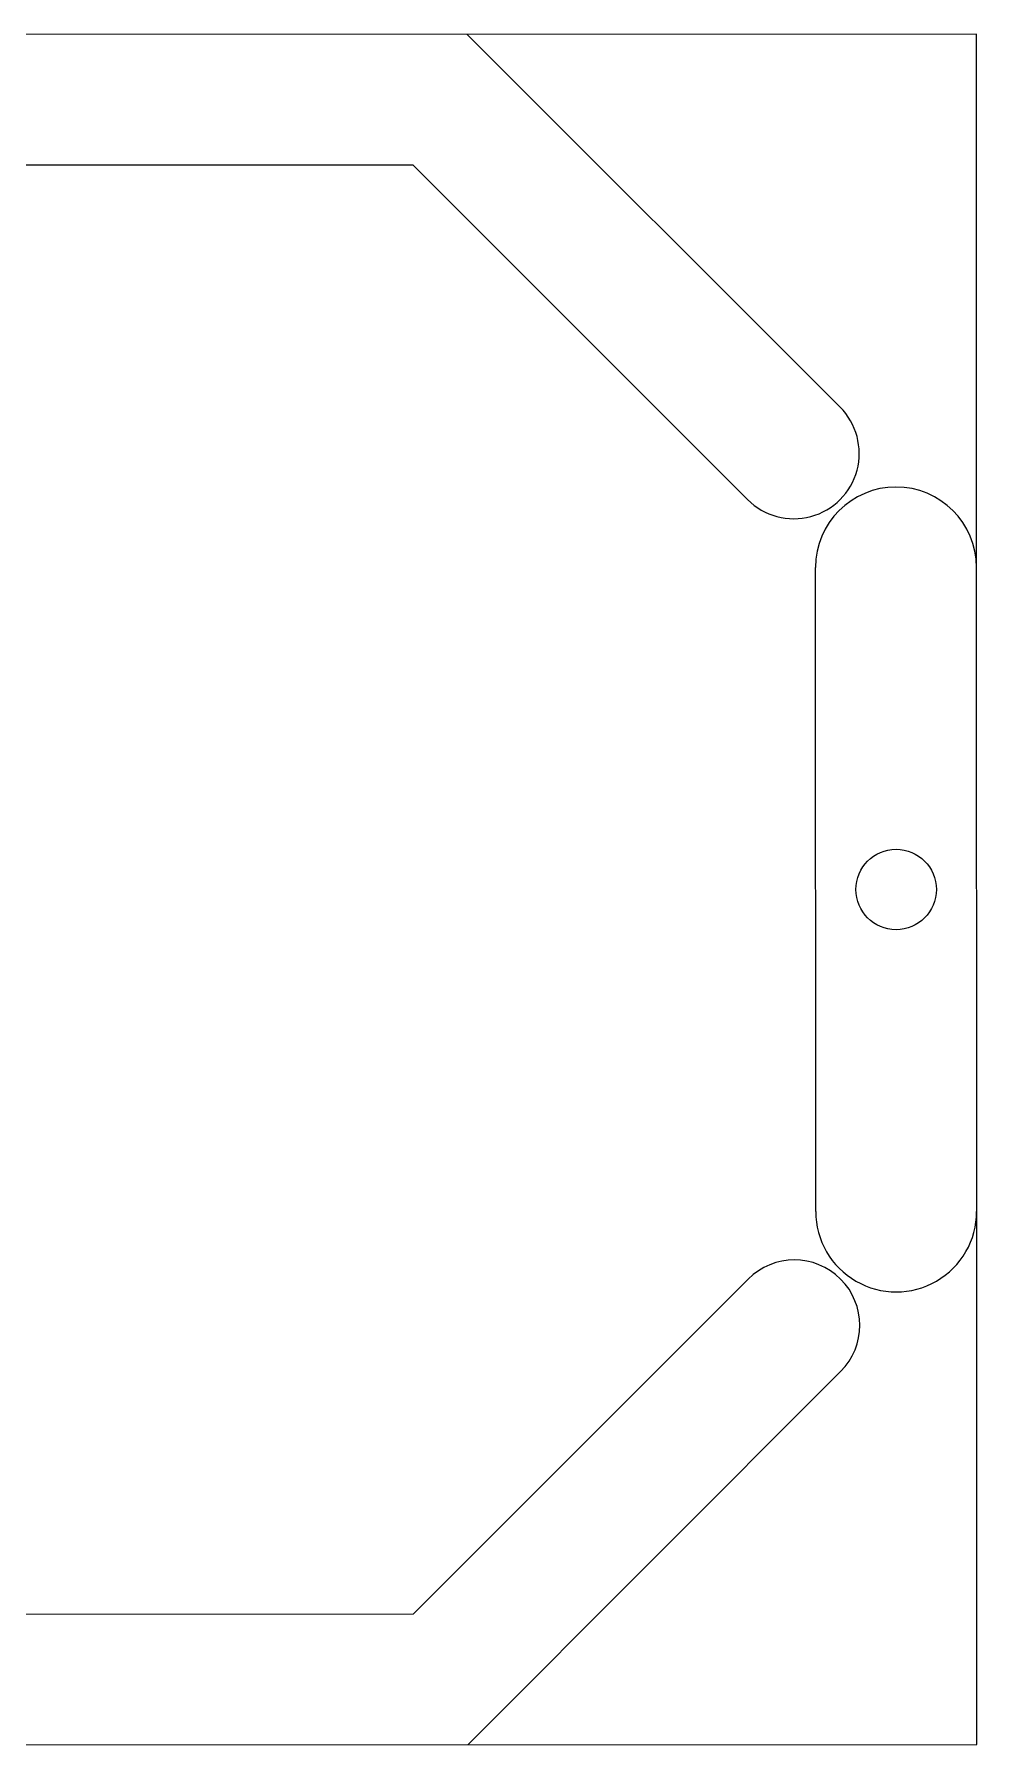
# Model space of a CAD drawing. Header units: metres. Extents: x -18745 to 220762, y -1579758 to -1356048.
# Drawn here: x 129137 to 129605, y -1398574 to -1397723 of the extents above; entities that cross this region are included whole.
import ezdxf

# ---------------------------------------------------------------- set-up
doc = ezdxf.new("R2010")
doc.units = ezdxf.units.M
doc.layers.get('0').update_dxf_attribs({"lineweight": 0})
doc.layers.add('A-100 - Copy$0$Medical Equipment and Furniture', color=8, linetype='Continuous', lineweight=0)
doc.layers.add('A-100 - Copy$0$Medical Equipment and Furniture1', color=8, linetype='Continuous', lineweight=5)

# ---------------------------------------------------------------- blocks, each defined once
blk = doc.blocks.new('*X134')
for p, q in [((5, 3), (5, 3)), ((5, 3), (5, 3)), ((5, 3), (5, 3)), ((5, 3), (5, 3)), ((5, 3), (5, 3)), ((5, 3), (5, 3)), ((5, 3), (5, 3)), ((5, 3), (5, 3)), ((5, 3), (5, 3)), ((5, 3), (5, 3)), ((5, 3), (5, 3)), ((5, 3), (5, 3)), ((5, 3), (5, 3)), ((5, 3), (5, 3)), ((5, 3), (5, 3)), ((5, 3), (5, 3)), ((5, 3), (5, 3)), ((5, 3), (5, 3)), ((5, 3), (5, 3)), ((5, 3), (5, 3)), ((5, 3), (5, 3)), ((5, 3), (5, 3)), ((5, 3), (5, 3)), ((5, 3), (5, 3)), ((5, 3), (5, 3)), ((5, 3), (5, 3)), ((5, 3), (5, 3)), ((5, 3), (5, 3)), ((5, 3), (5, 3)), ((5, 3), (5, 3)), ((5, 3), (5, 3)), ((5, 3), (5, 3)), ((5, 3), (5, 3)), ((5, 3), (5, 3)), ((5, 3), (5, 3)), ((5, 3), (5, 3)), ((5, 3), (5, 3)), ((5, 3), (5, 3)), ((5, 3), (5, 3)), ((5, 3), (5, 3)), ((5, 3), (5, 3)), ((5, 3), (5, 3)), ((5, 3), (5, 3)), ((5, 3), (5, 3)), ((5, 3), (5, 3)), ((5, 3), (5, 3)), ((5, 3), (5, 3)), ((5, 3), (5, 3)), ((5, 3), (5, 3)), ((5, 3), (5, 3)), ((5, 3), (5, 3)), ((5, 3), (5, 3)), ((5, 3), (5, 3)), ((5, 3), (5, 3)), ((5, 3), (5, 3)), ((5, 3), (5, 3)), ((5, 3), (5, 3)), ((5, 3), (5, 3)), ((5, 3), (5, 3)), ((5, 3), (5, 3)), ((5, 3), (5, 3)), ((5, 3), (5, 3)), ((5, 3), (5, 3)), ((5, 3), (5, 3)), ((5, 3), (5, 3)), ((5, 3), (5, 3)), ((6, 3), (5, 3)), ((5, 3), (5, 3)), ((6, 3), (5, 3)), ((5, 3), (5, 3)), ((6, 3), (5, 3)), ((5, 3), (5, 3)), ((6, 3), (5, 3)), ((5, 3), (5, 3)), ((5, 3), (5, 3)), ((5, 3), (5, 3)), ((5, 3), (5, 3)), ((5, 3), (5, 3)), ((5, 3), (5, 3)), ((5, 3), (5, 3)), ((5, 3), (5, 3)), ((5, 3), (5, 3)), ((5, 3), (5, 3)), ((5, 3), (5, 3)), ((5, 3), (5, 3)), ((5, 3), (5, 3)), ((5, 3), (5, 3)), ((5, 3), (5, 3)), ((5, 3), (5, 3)), ((5, 3), (5, 3)), ((5, 3), (5, 3)), ((5, 3), (5, 3)), ((5, 3), (5, 3)), ((5, 3), (5, 3)), ((5, 3), (5, 3)), ((5, 3), (5, 3)), ((6, 3), (6, 3)), ((6, 3), (6, 3)), ((6, 3), (6, 3)), ((6, 3), (6, 3)), ((6, 3), (6, 3)), ((6, 3), (6, 3)), ((6, 3), (6, 3)), ((6, 3), (6, 3)), ((6, 3), (6, 3)), ((6, 3), (6, 3)), ((6, 3), (6, 3)), ((6, 3), (6, 3)), ((6, 3), (6, 3)), ((6, 3), (6, 3)), ((6, 3), (6, 3)), ((6, 3), (6, 3)), ((6, 3), (6, 3)), ((6, 3), (6, 3)), ((6, 3), (6, 3)), ((6, 3), (6, 3)), ((6, 3), (6, 3)), ((6, 3), (6, 3)), ((6, 3), (6, 3)), ((6, 3), (6, 3)), ((6, 3), (6, 3)), ((6, 3), (6, 3)), ((6, 3), (6, 3)), ((6, 3), (6, 3)), ((6, 3), (6, 3)), ((6, 3), (6, 3)), ((6, 3), (6, 3)), ((6, 3), (6, 3)), ((6, 3), (6, 3)), ((6, 3), (6, 3)), ((6, 3), (6, 3)), ((6, 3), (6, 3)), ((6, 3), (6, 3)), ((6, 3), (6, 3)), ((6, 3), (6, 3)), ((6, 3), (6, 3)), ((6, 3), (6, 3)), ((6, 3), (6, 3)), ((6, 3), (6, 3)), ((6, 3), (6, 3)), ((6, 3), (6, 3)), ((6, 3), (6, 3)), ((6, 3), (6, 3)), ((6, 3), (6, 3)), ((6, 3), (6, 3)), ((6, 3), (6, 3)), ((6, 3), (6, 3)), ((6, 3), (6, 3)), ((6, 3), (6, 3)), ((6, 3), (6, 3)), ((6, 3), (6, 3)), ((6, 3), (6, 3)), ((6, 3), (6, 3)), ((6, 3), (6, 3)), ((6, 3), (6, 3)), ((6, 3), (6, 3)), ((6, 3), (6, 3)), ((6, 3), (6, 3)), ((6, 3), (6, 3)), ((6, 3), (6, 3)), ((6, 3), (6, 3)), ((6, 3), (6, 3)), ((6, 3), (6, 3)), ((6, 3), (6, 3)), ((6, 3), (6, 3)), ((6, 3), (6, 3)), ((6, 3), (6, 3)), ((6, 3), (6, 3)), ((6, 3), (6, 3)), ((6, 3), (6, 3)), ((6, 3), (6, 3)), ((6, 3), (6, 3)), ((6, 3), (6, 3)), ((6, 3), (6, 3)), ((6, 3), (6, 3)), ((6, 3), (6, 3)), ((6, 3), (6, 3)), ((6, 3), (6, 3)), ((6, 3), (6, 3)), ((6, 3), (6, 3)), ((6, 3), (6, 3)), ((6, 3), (6, 3)), ((6, 3), (6, 3)), ((6, 3), (6, 3)), ((6, 3), (6, 3)), ((6, 3), (6, 3)), ((6, 3), (6, 3)), ((6, 3), (6, 3)), ((6, 3), (6, 3)), ((6, 3), (6, 3)), ((6, 3), (6, 3)), ((6, 3), (6, 3)), ((6, 3), (6, 3)), ((6, 3), (6, 3)), ((6, 3), (6, 3)), ((6, 3), (6, 3)), ((6, 3), (6, 3)), ((6, 3), (6, 3)), ((6, 3), (6, 3)), ((6, 3), (6, 3)), ((6, 3), (6, 3)), ((6, 3), (6, 3)), ((6, 3), (6, 3)), ((6, 3), (6, 3)), ((6, 3), (6, 3)), ((6, 3), (6, 3)), ((6, 3), (6, 3)), ((6, 3), (6, 3)), ((6, 3), (6, 3)), ((6, 3), (6, 3)), ((6, 3), (6, 3)), ((6, 3), (6, 3)), ((6, 3), (6, 3)), ((6, 3), (6, 3)), ((6, 3), (6, 3)), ((6, 3), (6, 3)), ((6, 3), (6, 3)), ((6, 3), (6, 3)), ((6, 3), (6, 3)), ((6, 3), (6, 3)), ((6, 3), (6, 3)), ((6, 3), (6, 3)), ((6, 3), (6, 3)), ((6, 3), (6, 3)), ((6, 3), (6, 3)), ((6, 3), (6, 3)), ((6, 3), (6, 3)), ((6, 3), (6, 3)), ((6, 3), (6, 3)), ((6, 3), (6, 3)), ((6, 3), (6, 3)), ((6, 3), (6, 3)), ((6, 3), (6, 3)), ((6, 3), (6, 3)), ((6, 3), (6, 3)), ((6, 3), (6, 3)), ((6, 3), (6, 3)), ((6, 3), (6, 3)), ((6, 3), (6, 3)), ((6, 3), (6, 3)), ((6, 3), (6, 3)), ((6, 3), (6, 3)), ((6, 3), (6, 3)), ((6, 3), (6, 3)), ((6, 3), (6, 3)), ((6, 3), (6, 3)), ((6, 3), (6, 3)), ((6, 3), (6, 3)), ((6, 3), (6, 3)), ((6, 3), (6, 3)), ((6, 3), (6, 3)), ((6, 3), (6, 3)), ((6, 3), (6, 3)), ((6, 3), (6, 3)), ((6, 3), (6, 3)), ((6, 3), (6, 3)), ((6, 3), (6, 3)), ((6, 3), (6, 3)), ((6, 3), (6, 3)), ((6, 3), (6, 3)), ((6, 3), (6, 3)), ((6, 3), (6, 3)), ((6, 3), (6, 3)), ((6, 3), (6, 3)), ((6, 3), (6, 3)), ((6, 3), (6, 3)), ((6, 3), (6, 3)), ((6, 3), (6, 3)), ((6, 3), (6, 3)), ((6, 3), (6, 3)), ((6, 3), (6, 3)), ((6, 3), (6, 3)), ((6, 3), (6, 3)), ((6, 3), (6, 3)), ((6, 3), (6, 3)), ((6, 3), (6, 3)), ((6, 3), (6, 3)), ((6, 3), (6, 3)), ((6, 3), (6, 3)), ((6, 3), (6, 3)), ((6, 3), (6, 3)), ((6, 3), (6, 3)), ((6, 3), (6, 3)), ((6, 3), (6, 3)), ((6, 3), (6, 3)), ((6, 3), (6, 3)), ((6, 3), (6, 3)), ((6, 3), (6, 3)), ((6, 3), (6, 3)), ((6, 3), (6, 3)), ((6, 3), (6, 3)), ((6, 3), (6, 3)), ((6, 3), (6, 3)), ((6, 3), (6, 3)), ((6, 3), (6, 3)), ((6, 3), (6, 3)), ((6, 3), (6, 3)), ((6, 3), (6, 3)), ((6, 3), (6, 3)), ((6, 3), (6, 3)), ((6, 3), (5, 3)), ((6, 3), (5, 3)), ((6, 3), (5, 3)), ((6, 3), (5, 3)), ((6, 3), (5, 3)), ((6, 3), (6, 3)), ((6, 3), (6, 3)), ((6, 3), (6, 3)), ((6, 3), (6, 3)), ((6, 3), (6, 3)), ((6, 3), (6, 3)), ((6, 3), (6, 3)), ((6, 3), (6, 3)), ((6, 3), (6, 3)), ((6, 3), (6, 3)), ((6, 3), (6, 3)), ((6, 3), (6, 3)), ((6, 3), (6, 3)), ((6, 3), (6, 3)), ((6, 3), (6, 3)), ((6, 3), (6, 3)), ((6, 3), (6, 3)), ((6, 3), (6, 3)), ((6, 3), (6, 3)), ((6, 3), (6, 3)), ((6, 3), (6, 3)), ((6, 3), (6, 3)), ((6, 3), (6, 3)), ((6, 3), (6, 3)), ((6, 3), (6, 3)), ((6, 3), (6, 3)), ((6, 3), (6, 3)), ((6, 3), (6, 3)), ((6, 3), (6, 3)), ((6, 3), (6, 3)), ((6, 3), (6, 3)), ((6, 3), (6, 3)), ((6, 3), (6, 3)), ((6, 3), (6, 3)), ((6, 3), (6, 3)), ((6, 3), (6, 3)), ((6, 3), (6, 3)), ((6, 3), (6, 3)), ((6, 3), (6, 3)), ((6, 3), (6, 3)), ((6, 3), (6, 3)), ((6, 3), (6, 3)), ((6, 3), (6, 3)), ((6, 3), (6, 3)), ((6, 3), (6, 3)), ((6, 3), (6, 3)), ((6, 3), (6, 3)), ((6, 3), (6, 3)), ((6, 3), (6, 3)), ((6, 3), (6, 3)), ((6, 3), (6, 3)), ((6, 3), (6, 3)), ((6, 3), (6, 3)), ((6, 3), (6, 3)), ((6, 3), (6, 3)), ((6, 3), (6, 3)), ((6, 3), (6, 3)), ((6, 3), (6, 3)), ((6, 3), (6, 3)), ((6, 3), (6, 3)), ((6, 3), (6, 3)), ((6, 3), (6, 3)), ((6, 3), (6, 3)), ((6, 3), (6, 3)), ((6, 3), (6, 3)), ((6, 3), (6, 3)), ((6, 3), (6, 3)), ((6, 3), (6, 3)), ((6, 3), (6, 3)), ((6, 3), (6, 3)), ((6, 3), (6, 3)), ((6, 3), (6, 3)), ((6, 3), (6, 3)), ((6, 3), (6, 3)), ((6, 3), (6, 3)), ((6, 3), (6, 3)), ((6, 3), (6, 3)), ((6, 3), (6, 3)), ((6, 3), (6, 3)), ((6, 3), (6, 3)), ((6, 3), (6, 3)), ((6, 3), (6, 3)), ((6, 3), (6, 3)), ((6, 3), (6, 3)), ((6, 3), (6, 3)), ((6, 3), (6, 3)), ((6, 3), (6, 3)), ((6, 3), (6, 3)), ((6, 3), (6, 3)), ((6, 3), (6, 3)), ((6, 3), (6, 3)), ((6, 3), (6, 3)), ((6, 3), (6, 3)), ((6, 3), (6, 3)), ((6, 3), (6, 3)), ((6, 3), (6, 3)), ((6, 3), (6, 3)), ((6, 3), (6, 3)), ((6, 3), (6, 3)), ((6, 3), (6, 3)), ((6, 3), (6, 3)), ((6, 3), (6, 3)), ((6, 3), (6, 3)), ((6, 3), (6, 3)), ((6, 3), (6, 3)), ((6, 3), (6, 3)), ((6, 3), (6, 3)), ((6, 3), (6, 3)), ((6, 3), (6, 3)), ((6, 3), (6, 3)), ((6, 3), (6, 3)), ((6, 3), (6, 3)), ((6, 3), (6, 3)), ((6, 3), (6, 3)), ((6, 3), (6, 3)), ((6, 3), (6, 3)), ((6, 3), (6, 3)), ((6, 3), (6, 3)), ((6, 3), (6, 3)), ((6, 3), (6, 3)), ((6, 3), (6, 3)), ((6, 3), (6, 3)), ((6, 3), (6, 3)), ((6, 3), (6, 3)), ((6, 3), (6, 3)), ((6, 3), (6, 3)), ((6, 3), (6, 3)), ((6, 3), (6, 3)), ((6, 3), (6, 3)), ((6, 3), (6, 3)), ((6, 3), (6, 3)), ((6, 3), (6, 3)), ((6, 3), (6, 3)), ((6, 3), (6, 3)), ((6, 3), (6, 3)), ((6, 3), (6, 3)), ((6, 3), (6, 3)), ((6, 3), (6, 3)), ((6, 3), (6, 3)), ((6, 3), (6, 3)), ((6, 3), (6, 3)), ((6, 3), (6, 3)), ((6, 3), (6, 3)), ((6, 3), (6, 3)), ((6, 3), (6, 3)), ((6, 3), (6, 3)), ((6, 3), (6, 3)), ((6, 3), (6, 3)), ((6, 3), (6, 3)), ((6, 3), (6, 3)), ((6, 3), (6, 3)), ((6, 3), (6, 3)), ((6, 3), (6, 3)), ((6, 3), (6, 3)), ((6, 3), (6, 3)), ((6, 3), (6, 3)), ((6, 3), (6, 3)), ((6, 3), (6, 3)), ((6, 3), (6, 3)), ((6, 3), (6, 3)), ((6, 3), (6, 3)), ((6, 3), (6, 3)), ((6, 3), (6, 3)), ((6, 3), (6, 3)), ((6, 3), (6, 3)), ((6, 3), (6, 3)), ((6, 3), (6, 3)), ((6, 3), (6, 3)), ((6, 3), (6, 3)), ((6, 3), (6, 3)), ((6, 3), (6, 3)), ((6, 3), (6, 3)), ((6, 3), (6, 3)), ((6, 3), (6, 3)), ((6, 3), (6, 3)), ((6, 3), (6, 3)), ((6, 3), (6, 3)), ((6, 3), (6, 3)), ((6, 3), (6, 3)), ((6, 3), (6, 3)), ((6, 3), (6, 3)), ((6, 3), (6, 3)), ((6, 3), (6, 3)), ((6, 3), (6, 3)), ((6, 3), (6, 3)), ((6, 3), (6, 3)), ((6, 3), (6, 3)), ((6, 3), (6, 3)), ((6, 3), (6, 3)), ((6, 3), (6, 3)), ((6, 3), (6, 3)), ((6, 3), (6, 3)), ((6, 3), (6, 3)), ((6, 3), (6, 3)), ((6, 3), (6, 3)), ((6, 3), (6, 3)), ((6, 3), (6, 3)), ((6, 3), (6, 3)), ((6, 3), (6, 3)), ((6, 3), (6, 3)), ((6, 3), (6, 3)), ((6, 3), (6, 3)), ((6, 3), (6, 3)), ((6, 3), (6, 3)), ((6, 3), (6, 3)), ((6, 3), (6, 3)), ((6, 3), (6, 3)), ((6, 3), (6, 3)), ((6, 3), (6, 3)), ((6, 3), (6, 3)), ((6, 3), (6, 3)), ((6, 3), (6, 3)), ((6, 3), (6, 3)), ((6, 3), (6, 3)), ((6, 3), (6, 3)), ((6, 3), (6, 3)), ((6, 3), (6, 3)), ((6, 3), (6, 3)), ((6, 3), (6, 3)), ((6, 3), (6, 3)), ((6, 3), (6, 3)), ((6, 3), (6, 3)), ((6, 3), (6, 3)), ((6, 3), (6, 3)), ((6, 3), (6, 3)), ((6, 3), (6, 3)), ((6, 3), (6, 3)), ((6, 3), (6, 3)), ((6, 3), (6, 3)), ((6, 3), (6, 3)), ((6, 3), (6, 3)), ((6, 3), (6, 3)), ((6, 3), (6, 3)), ((6, 3), (6, 3)), ((6, 3), (6, 3)), ((6, 3), (6, 3)), ((6, 3), (6, 3)), ((6, 3), (6, 3)), ((6, 3), (6, 3)), ((6, 3), (6, 3)), ((6, 3), (6, 3)), ((6, 3), (6, 3)), ((6, 3), (6, 3)), ((6, 3), (6, 3)), ((6, 3), (6, 3)), ((6, 3), (6, 3)), ((6, 3), (6, 3)), ((6, 3), (6, 3)), ((6, 3), (6, 3)), ((6, 3), (6, 3)), ((6, 3), (6, 3)), ((6, 3), (6, 3)), ((6, 3), (6, 3)), ((6, 3), (6, 3)), ((6, 3), (6, 3)), ((6, 3), (6, 3)), ((6, 3), (6, 3)), ((6, 3), (6, 3)), ((6, 3), (6, 3)), ((6, 3), (6, 3)), ((6, 3), (6, 3)), ((6, 3), (6, 3)), ((6, 3), (6, 3)), ((6, 3), (6, 3)), ((6, 3), (6, 3)), ((6, 3), (6, 3)), ((6, 3), (6, 3)), ((6, 3), (6, 3)), ((6, 3), (6, 3)), ((6, 3), (6, 3)), ((6, 3), (6, 3)), ((6, 3), (6, 3)), ((6, 3), (6, 3)), ((6, 3), (6, 3)), ((6, 3), (6, 3)), ((6, 3), (6, 3)), ((6, 3), (6, 3)), ((6, 3), (6, 3)), ((6, 3), (6, 3)), ((6, 3), (6, 3)), ((6, 3), (6, 3)), ((6, 3), (6, 3)), ((6, 3), (6, 3)), ((6, 3), (6, 3)), ((6, 3), (6, 3)), ((6, 3), (6, 3)), ((6, 3), (6, 3)), ((6, 3), (6, 3)), ((6, 3), (6, 3)), ((6, 3), (6, 3)), ((6, 3), (6, 3)), ((6, 3), (6, 3)), ((6, 3), (6, 3)), ((6, 3), (6, 3)), ((6, 3), (6, 3)), ((6, 3), (6, 3)), ((6, 3), (6, 3)), ((6, 3), (6, 3)), ((6, 3), (6, 3)), ((6, 3), (6, 3)), ((6, 3), (6, 3)), ((6, 3), (6, 3)), ((6, 3), (6, 3)), ((6, 3), (6, 3)), ((6, 3), (6, 3)), ((6, 3), (6, 3)), ((6, 3), (6, 3)), ((6, 3), (6, 3)), ((6, 3), (6, 3)), ((6, 3), (6, 3)), ((6, 3), (6, 3)), ((6, 3), (6, 3)), ((6, 3), (6, 3)), ((6, 3), (6, 3)), ((6, 3), (6, 3)), ((6, 3), (6, 3)), ((6, 3), (6, 3))]:
    blk.add_line(p, q)
blk = doc.blocks.new('*X135')
for p, q in [((13, 1), (13, 1)), ((13, 1), (13, 1)), ((13, 1), (13, 1)), ((13, 1), (13, 1)), ((13, 1), (13, 1)), ((13, 1), (13, 1)), ((13, 1), (13, 1)), ((13, 1), (13, 1)), ((13, 1), (13, 1)), ((13, 1), (13, 1)), ((13, 1), (13, 1)), ((13, 1), (13, 1)), ((13, 1), (13, 1)), ((13, 1), (13, 1)), ((13, 1), (13, 1)), ((13, 1), (14, 1)), ((13, 1), (14, 1)), ((13, 1), (14, 1)), ((13, 1), (13, 1)), ((13, 1), (13, 1)), ((13, 1), (13, 1)), ((13, 1), (13, 1)), ((13, 1), (13, 1)), ((13, 1), (13, 1)), ((13, 1), (13, 1)), ((13, 1), (13, 1)), ((13, 1), (13, 1)), ((13, 1), (13, 1)), ((13, 1), (13, 1)), ((13, 1), (13, 1)), ((13, 1), (13, 1)), ((13, 1), (13, 1)), ((13, 1), (13, 1)), ((13, 1), (13, 1)), ((13, 1), (13, 1)), ((13, 1), (13, 1)), ((13, 1), (13, 1)), ((13, 1), (13, 1)), ((13, 1), (13, 1)), ((13, 1), (13, 1)), ((13, 1), (13, 1)), ((13, 1), (13, 1)), ((13, 1), (13, 1)), ((13, 1), (13, 1)), ((13, 1), (13, 1)), ((13, 1), (13, 1)), ((13, 1), (13, 1)), ((13, 1), (13, 1)), ((13, 1), (13, 1)), ((13, 1), (13, 1)), ((13, 1), (13, 1)), ((13, 1), (13, 1)), ((13, 1), (13, 1)), ((13, 1), (13, 1)), ((13, 1), (13, 1)), ((13, 1), (13, 1)), ((13, 1), (13, 1)), ((13, 1), (13, 1)), ((13, 1), (13, 1)), ((13, 1), (13, 1)), ((13, 1), (13, 1)), ((13, 1), (13, 1)), ((13, 1), (13, 1)), ((13, 1), (13, 1)), ((13, 1), (13, 1)), ((13, 1), (13, 1)), ((13, 1), (13, 1)), ((13, 1), (13, 1)), ((13, 1), (13, 1)), ((13, 1), (13, 1)), ((13, 1), (13, 1)), ((13, 1), (13, 1)), ((13, 1), (13, 1)), ((13, 1), (13, 1)), ((13, 1), (13, 1)), ((13, 1), (13, 1)), ((13, 1), (13, 1)), ((13, 1), (13, 1)), ((13, 1), (13, 1)), ((13, 1), (13, 1)), ((13, 1), (13, 1)), ((13, 1), (13, 1)), ((13, 1), (13, 1)), ((13, 1), (13, 1)), ((13, 1), (13, 1)), ((13, 1), (13, 1)), ((13, 1), (13, 1)), ((13, 1), (13, 1)), ((13, 1), (13, 1)), ((13, 1), (13, 1)), ((13, 1), (13, 1)), ((13, 1), (13, 1)), ((13, 1), (13, 1)), ((13, 1), (13, 1)), ((13, 1), (13, 1)), ((13, 1), (13, 1)), ((13, 1), (13, 1)), ((13, 1), (13, 1)), ((13, 1), (13, 1)), ((13, 1), (13, 1)), ((13, 1), (13, 1)), ((13, 1), (13, 1)), ((13, 1), (13, 1)), ((13, 1), (13, 1)), ((13, 1), (13, 1)), ((13, 1), (13, 1)), ((13, 1), (13, 1)), ((13, 1), (13, 1)), ((13, 1), (13, 1)), ((13, 1), (13, 1)), ((13, 1), (13, 1)), ((13, 1), (13, 1)), ((13, 1), (13, 1)), ((13, 1), (13, 1)), ((13, 1), (13, 1)), ((13, 1), (13, 1)), ((13, 1), (13, 1)), ((13, 1), (13, 1)), ((13, 1), (13, 1)), ((13, 1), (13, 1)), ((13, 1), (13, 1)), ((13, 1), (13, 1)), ((13, 1), (13, 1)), ((13, 1), (14, 1)), ((13, 0), (13, 0)), ((13, 0), (13, 0)), ((13, 0), (13, 0)), ((13, 0), (13, 0)), ((13, 0), (13, 0)), ((13, 0), (13, 0)), ((13, 0), (13, 0)), ((13, 0), (13, 0)), ((13, 0), (13, 0)), ((13, 0), (13, 0)), ((13, 0), (13, 0)), ((13, 0), (13, 0)), ((13, 0), (13, 0)), ((13, 0), (13, 0)), ((13, 0), (13, 0)), ((13, 0), (13, 0)), ((13, 0), (13, 0)), ((13, 0), (13, 0)), ((13, 0), (13, 0)), ((13, 0), (13, 0)), ((13, 0), (13, 0)), ((13, 0), (13, 0)), ((13, 0), (13, 0)), ((13, 0), (13, 0)), ((13, 0), (13, 0)), ((13, 0), (13, 0)), ((13, 0), (13, 0)), ((13, 0), (13, 0)), ((13, 0), (13, 0)), ((13, 0), (13, 0)), ((13, 0), (13, 0)), ((13, 0), (13, 0)), ((13, 0), (13, 0)), ((13, 0), (13, 0)), ((13, 0), (13, 0)), ((13, 0), (13, 0)), ((13, 0), (13, 0)), ((13, 0), (13, 0)), ((13, 0), (13, 0)), ((13, 0), (13, 0)), ((13, 0), (13, 0)), ((13, 0), (13, 0)), ((13, 0), (13, 0)), ((13, 0), (13, 0)), ((13, 0), (13, 0)), ((13, 0), (13, 0)), ((13, 0), (13, 0)), ((13, 0), (13, 0)), ((13, 0), (14, 0)), ((13, 0), (14, 0)), ((13, 0), (13, 0)), ((13, 0), (14, 0)), ((14, 1), (14, 1)), ((14, 1), (14, 1)), ((14, 1), (14, 1)), ((14, 1), (14, 1)), ((14, 1), (14, 1)), ((14, 1), (14, 1)), ((14, 1), (14, 1)), ((14, 1), (14, 1)), ((14, 1), (14, 1)), ((14, 1), (14, 1)), ((14, 1), (14, 1)), ((14, 1), (14, 1)), ((14, 1), (14, 1)), ((14, 1), (14, 1)), ((14, 1), (14, 1)), ((14, 1), (14, 1)), ((14, 1), (14, 1)), ((14, 1), (14, 1)), ((14, 1), (14, 1)), ((14, 1), (14, 1)), ((14, 1), (14, 1)), ((14, 1), (14, 1)), ((14, 1), (14, 1)), ((14, 1), (14, 1)), ((14, 1), (14, 1)), ((14, 1), (14, 1)), ((14, 1), (14, 1)), ((14, 1), (14, 1)), ((14, 1), (14, 1)), ((14, 1), (14, 1)), ((14, 1), (14, 1)), ((14, 1), (14, 1)), ((14, 1), (14, 1)), ((14, 1), (14, 1)), ((14, 1), (14, 1)), ((14, 1), (14, 1)), ((14, 1), (14, 1)), ((14, 1), (14, 1)), ((14, 1), (14, 1)), ((14, 1), (14, 1)), ((14, 1), (14, 1)), ((14, 1), (14, 1)), ((14, 1), (14, 1)), ((14, 1), (14, 1)), ((14, 1), (14, 1)), ((14, 1), (14, 1)), ((14, 1), (14, 1)), ((14, 1), (14, 1)), ((14, 1), (14, 1)), ((14, 1), (14, 1)), ((14, 1), (14, 1)), ((14, 1), (14, 1)), ((14, 1), (14, 1)), ((14, 1), (14, 1)), ((14, 1), (14, 1)), ((14, 1), (14, 1)), ((14, 1), (14, 1)), ((14, 1), (14, 1)), ((14, 1), (14, 1)), ((14, 1), (14, 1)), ((14, 1), (14, 1)), ((14, 1), (14, 1)), ((14, 1), (14, 1)), ((14, 1), (14, 1)), ((14, 1), (14, 1)), ((14, 1), (14, 1)), ((14, 1), (14, 1)), ((14, 1), (14, 1)), ((14, 1), (14, 1)), ((14, 1), (14, 1)), ((14, 1), (14, 1)), ((14, 1), (14, 1)), ((14, 1), (14, 1)), ((14, 1), (14, 1)), ((14, 1), (14, 1)), ((14, 1), (14, 1)), ((14, 1), (14, 1)), ((14, 1), (14, 1)), ((14, 1), (14, 1)), ((14, 1), (14, 1)), ((14, 1), (14, 1)), ((14, 1), (14, 1)), ((14, 1), (14, 1)), ((14, 1), (14, 1)), ((14, 1), (14, 1)), ((14, 1), (14, 1)), ((14, 1), (14, 1)), ((14, 1), (14, 1)), ((14, 1), (14, 1)), ((14, 1), (14, 1)), ((14, 1), (14, 1)), ((14, 1), (14, 1)), ((14, 1), (14, 1)), ((14, 1), (14, 1)), ((14, 0), (14, 0)), ((14, 0), (14, 0)), ((14, 0), (14, 0)), ((14, 0), (14, 0)), ((14, 0), (14, 0)), ((14, 0), (14, 0)), ((14, 0), (14, 0)), ((14, 0), (14, 0)), ((14, 0), (14, 0)), ((14, 0), (14, 0)), ((14, 0), (14, 0)), ((14, 0), (14, 0)), ((14, 0), (14, 0)), ((14, 0), (14, 0)), ((14, 0), (14, 0)), ((14, 0), (14, 0)), ((14, 0), (14, 0)), ((14, 0), (14, 0)), ((14, 0), (14, 0)), ((14, 0), (14, 0)), ((14, 0), (14, 0)), ((14, 0), (14, 0)), ((14, 0), (14, 0)), ((14, 0), (14, 0)), ((14, 0), (14, 0)), ((14, 0), (14, 0)), ((14, 0), (14, 0)), ((14, 0), (14, 0)), ((14, 0), (14, 0)), ((14, 0), (14, 0)), ((14, 0), (14, 0)), ((14, 0), (14, 0)), ((14, 0), (14, 0)), ((14, 0), (14, 0)), ((14, 0), (14, 0)), ((14, 0), (14, 0)), ((14, 0), (14, 0)), ((14, 0), (14, 0)), ((14, 0), (14, 0)), ((14, 0), (14, 0)), ((14, 0), (14, 0)), ((14, 0), (14, 0)), ((14, 0), (14, 0)), ((14, 0), (14, 0)), ((14, 0), (14, 0)), ((14, 0), (14, 0)), ((14, 0), (14, 0)), ((14, 0), (14, 0)), ((13, 0), (13, 0)), ((13, 0), (14, 0)), ((13, 0), (13, 0)), ((13, 0), (14, 0)), ((13, 0), (13, 0)), ((13, 0), (14, 0)), ((13, 0), (13, 0)), ((13, 0), (13, 0)), ((13, 0), (13, 0)), ((13, 0), (13, 0)), ((13, 0), (14, 0)), ((13, 0), (13, 0)), ((13, 0), (14, 0)), ((13, 0), (13, 0)), ((13, 0), (14, 0)), ((13, 0), (13, 0)), ((13, 0), (14, 0)), ((13, 0), (13, 0)), ((13, 0), (14, 0)), ((13, 0), (13, 0)), ((13, 0), (14, 0)), ((13, 0), (13, 0)), ((13, 0), (14, 0)), ((13, 0), (13, 0)), ((13, 0), (13, 0)), ((13, 0), (13, 0)), ((13, 0), (14, 0)), ((13, 0), (13, 0)), ((13, 0), (14, 0)), ((13, 0), (13, 0)), ((13, 0), (14, 0)), ((13, 0), (13, 0)), ((13, 0), (14, 0)), ((13, 0), (13, 0)), ((13, 0), (13, 0)), ((13, 0), (13, 0)), ((13, 0), (13, 0)), ((13, 0), (13, 0)), ((13, 0), (13, 0)), ((13, 0), (13, 0)), ((13, 0), (13, 0)), ((13, 0), (13, 0)), ((13, 0), (13, 0)), ((13, 0), (13, 0)), ((13, 0), (13, 0)), ((13, 0), (13, 0)), ((13, 0), (13, 0)), ((13, 0), (13, 0)), ((13, 0), (13, 0)), ((13, 0), (13, 0)), ((13, 0), (13, 0)), ((13, 0), (13, 0)), ((13, 0), (13, 0)), ((13, 0), (13, 0)), ((13, 0), (13, 0)), ((13, 0), (13, 0)), ((13, 0), (13, 0)), ((13, 0), (13, 0)), ((13, 0), (13, 0)), ((13, 0), (13, 0)), ((13, 0), (13, 0)), ((13, 0), (13, 0)), ((13, 0), (13, 0)), ((13, 0), (13, 0)), ((13, -1), (13, -1)), ((13, -1), (13, -1)), ((13, -1), (13, -1)), ((13, -1), (13, -1)), ((13, -1), (13, -1)), ((13, -1), (14, -1)), ((13, -1), (13, -1)), ((14, 0), (14, 0)), ((14, 0), (14, 0)), ((14, 0), (14, 0)), ((14, 0), (14, 0)), ((14, 0), (14, 0)), ((14, 0), (14, 0)), ((14, 0), (14, 0)), ((14, 0), (14, 0)), ((14, 0), (14, 0)), ((14, 0), (14, 0)), ((14, 0), (14, 0)), ((14, 0), (14, 0)), ((14, 0), (14, 0)), ((14, 0), (14, 0)), ((14, 0), (14, 0)), ((13, 0), (14, 0)), ((14, 0), (14, 0)), ((14, 0), (14, 0)), ((14, 0), (14, 0)), ((14, 0), (14, 0)), ((14, 0), (14, 0)), ((14, 0), (14, 0)), ((14, 0), (14, 0)), ((14, 0), (14, 0)), ((14, 0), (14, 0)), ((14, 0), (14, 0)), ((14, 0), (14, 0)), ((14, 0), (14, 0)), ((14, 0), (14, 0)), ((14, 0), (14, 0)), ((14, 0), (14, 0)), ((14, 0), (14, 0)), ((14, 0), (14, 0)), ((14, 0), (14, 0)), ((14, 0), (14, 0)), ((14, 0), (14, 0)), ((14, 0), (14, 0)), ((14, 0), (14, 0)), ((14, 0), (14, 0)), ((14, 0), (14, 0)), ((14, 0), (14, 0)), ((14, 0), (14, 0)), ((14, 0), (14, 0)), ((14, 0), (14, 0)), ((14, 0), (14, 0)), ((14, 0), (14, 0)), ((14, 0), (14, 0)), ((14, 0), (14, 0)), ((14, 0), (14, 0)), ((14, 0), (14, 0)), ((14, -1), (14, -1)), ((14, -1), (14, -1)), ((14, -1), (14, -1)), ((14, -1), (14, -1)), ((14, -1), (14, -1))]:
    blk.add_line(p, q)
blk = doc.blocks.new('A-100 - Copy$0$HF16786E-P')
at = {"layer": 'A-100 - Copy$0$Medical Equipment and Furniture1'}
for p, q in [((0, 0.425), (-2.14, 0.425)), ((-0.25308, 0.425), (-0.06779, 0.23971)), ((0, -0.425), (0, 0.425)), ((-0.28, 0.36), (-1.86, 0.36)), ((-0.28, 0.36), (-0.11375, 0.19375)), ((-0.08, -0.16), (-0.08, 0.16)), ((-0.1136, -0.1936), (-0.28, -0.36)), ((-0.06763, -0.23956), (-0.25308, -0.425)), ((-1.86, -0.36), (-0.28, -0.36)), ((-2.14, -0.425), (0, -0.425))]:
    blk.add_line(p, q, dxfattribs=at)
for points in [[(0, 0.425), (0, 0.425), (0, 0.425), (0, 0.425), (0, 0.425), (0, 0.425), (0, 0.425), (0, 0.425), (0, 0.425), (0, 0.425), (0, 0.425), (0, 0.425), (0, 0.425), (0, 0.425), (0, 0.425), (0, 0.425), (0, 0.425), (0, 0.425), (0, 0.425), (0, 0.425), (0, 0.425), (0, 0.425), (0, 0.425), (0, 0.425), (0, 0.425), (0, 0.425), (0, 0.425), (0, 0.425), (0, 0.425), (0, 0.425), (0, 0.425), (0, 0.425), (0, 0.425), (0, 0.425), (0, 0.425), (0, 0.425), (0, 0.425), (0, 0.425), (0, 0.425), (0, 0.425), (0, 0.425), (0, 0.425), (0, 0.425), (0, 0.425), (0, 0.425), (0, 0.425), (0, 0.425), (0, 0.425), (0, 0.425), (0, 0.425), (0, 0.425), (0, 0.425), (0, 0.425), (0, 0.425), (0, 0.425), (0, 0.425), (0, 0.425), (0, 0.425), (0, 0.425), (0, 0.425), (0, 0.425), (0, 0.425), (0, 0.425), (0, 0.425), (0, 0.425), (0, 0.425), (0, 0.425), (0, 0.425), (0, 0.425), (0, 0.425), (0, 0.425), (0, 0.425), (0, 0.425), (0, 0.425), (0, 0.425), (0, 0.425), (0, 0.425), (0, 0.425), (0, 0.425), (0, 0.425), (0, 0.425), (0, 0.425), (0, 0.425), (0, 0.425), (0, 0.425), (0, 0.425), (0, 0.425), (0, 0.425), (0, 0.425), (0, 0.425), (0, 0.425), (0, 0.425), (0, 0.425), (0, 0.425), (0, 0.425), (0, 0.425), (0, 0.425), (0, 0.425), (0, 0.425), (0, 0.425), (0, 0.425), (0, 0.425), (0, 0.425), (0, 0.425), (0, 0.425), (0, 0.425), (0, 0.425), (0, 0.425), (0, 0.425), (0, 0.425), (0, 0.425), (0, 0.425), (0, 0.425), (0, 0.425), (0, 0.425), (0, 0.425), (0, 0.425), (0, 0.425), (0, 0.425), (0, 0.425), (0, 0.425), (0, 0.425), (0, 0.425), (0, 0.425), (0, 0.425), (0, 0.425), (0, 0.425), (0, 0.425), (0, 0.425), (0, 0.425), (0, 0.425), (0, 0.425), (0, 0.425), (0, 0.425), (0, 0.425), (0, 0.425), (0, 0.425), (0, 0.425), (0, 0.425), (0, 0.425), (0, 0.425), (0, 0.425), (0, 0.425), (0, 0.425), (0, 0.425), (0, 0.425), (0, 0.425), (0, 0.425), (0, 0.425), (0, 0.425), (0, 0.425), (0, 0.425), (0, 0.425), (0, 0.425), (0, 0.425), (0, 0.425), (0, 0.425), (0, 0.425), (0, 0.425), (0, 0.425), (0, 0.425), (0, 0.425), (0, 0.425), (0, 0.425), (0, 0.425), (0, 0.425), (0, 0.425), (0, 0.425), (0, 0.425), (0, 0.425), (0, 0.425), (0, 0.425), (0, 0.425), (0, 0.425), (0, 0.425), (0, 0.425), (0, 0.425), (0, 0.425), (0, 0.425), (0, 0.425), (0, 0.425), (0, 0.425), (0, 0.425), (0, 0.425), (0, 0.425), (0, 0.425), (0, 0.425), (0, 0.425), (0, 0.425), (0, 0.425), (0, 0.425), (0, 0.425), (0, 0.425), (0, 0.425), (0, 0.425), (0, 0.425), (0, 0.425), (0, 0.425), (0, 0.425), (0, 0.425), (0, 0.425), (0, 0.425), (0, 0.425), (0, 0.425), (0, 0.425), (0, 0.425), (0, 0.425), (0, 0.425), (0, 0.425), (0, 0.425), (0, 0.425), (0, 0.425), (0, 0.425), (0, 0.425), (0, 0.425), (0, 0.425), (0, 0.425), (0, 0.425), (0, 0.425)], [(0, 0.425), (0, 0.425), (0, 0.425), (0, 0.425), (0, 0.425), (0, 0.425), (0, 0.425), (0, 0.425), (0, 0.425), (0, 0.425), (0, 0.425), (0, 0.425), (0, 0.425), (0, 0.425), (0, 0.425), (0, 0.425), (0, 0.425), (0, 0.425), (0, 0.425), (0, 0.425), (0, 0.425), (0, 0.425), (0, 0.425), (0, 0.425), (0, 0.425), (0, 0.425), (0, 0.425), (0, 0.425), (0, 0.425), (0, 0.425), (0, 0.425), (0, 0.425), (0, 0.425), (0, 0.425), (0, 0.425), (0, 0.425), (0, 0.425), (0, 0.425), (0, 0.425), (0, 0.425), (0, 0.425), (0, 0.425), (0, 0.425), (0, 0.425), (0, 0.425), (0, 0.425), (0, 0.425), (0, 0.425), (0, 0.425), (0, 0.425), (0, 0.425), (0, 0.425), (0, 0.425), (0, 0.425), (0, 0.425), (0, 0.425), (0, 0.425), (0, 0.425), (0, 0.425), (0, 0.425), (0, 0.425), (0, 0.425), (0, 0.425), (0, 0.425), (0, 0.425), (0, 0.425), (0, 0.425), (0, 0.425), (0, 0.425), (0, 0.425), (0, 0.425), (0, 0.425), (0, 0.425), (0, 0.425), (0, 0.425), (0, 0.425), (0, 0.425), (0, 0.425), (0, 0.425), (0, 0.425), (0, 0.425), (0, 0.425), (0, 0.425), (0, 0.425), (0, 0.425), (0, 0.425), (0, 0.425), (0, 0.425), (0, 0.425), (0, 0.425), (0, 0.425), (0, 0.425), (0, 0.425), (0, 0.425), (0, 0.425), (0, 0.425), (0, 0.425), (0, 0.425), (0, 0.425), (0, 0.425), (0, 0.425), (0, 0.425), (0, 0.425), (0, 0.425), (0, 0.425), (0, 0.425), (0, 0.425), (0, 0.425), (0, 0.425), (0, 0.425), (0, 0.425), (0, 0.425), (0, 0.425), (0, 0.425), (0, 0.425), (0, 0.425), (0, 0.425), (0, 0.425), (0, 0.425), (0, 0.425), (0, 0.425), (0, 0.425), (0, 0.425), (0, 0.425), (0, 0.425), (0, 0.425), (0, 0.425), (0, 0.425), (0, 0.425), (0, 0.425), (0, 0.425), (0, 0.425), (0, 0.425), (0, 0.425), (0, 0.425), (0, 0.425), (0, 0.425), (0, 0.425), (0, 0.425), (0, 0.425), (0, 0.425), (0, 0.425), (0, 0.425), (0, 0.425), (0, 0.425), (0, 0.425), (0, 0.425), (0, 0.425), (0, 0.425), (0, 0.425), (0, 0.425), (0, 0.425), (0, 0.425), (0, 0.425), (0, 0.425), (0, 0.425), (0, 0.425), (0, 0.425), (0, 0.425), (0, 0.425), (0, 0.425), (0, 0.425), (0, 0.425), (0, 0.425), (0, 0.425), (0, 0.425), (0, 0.425), (0, 0.425), (0, 0.425), (0, 0.425), (0, 0.425), (0, 0.425), (0, 0.425), (0, 0.425), (0, 0.425), (0, 0.425), (0, 0.425), (0, 0.425), (0, 0.425), (0, 0.425), (0, 0.425), (0, 0.425), (0, 0.425), (0, 0.425), (0, 0.425), (0, 0.425), (0, 0.425), (0, 0.425), (0, 0.425), (0, 0.425), (0, 0.425), (0, 0.425), (0, 0.425), (0, 0.425), (0, 0.425), (0, 0.425), (0, 0.425), (0, 0.425), (0, 0.425), (0, 0.425), (0, 0.425), (0, 0.425), (0, 0.425), (0, 0.425), (0, 0.425), (0, 0.425), (0, 0.425), (0, 0.425), (0, 0.425), (0, 0.425), (0, 0.425), (0, 0.425), (0, 0.425), (0, 0.425)], [(0, 0.425), (0, 0.425), (0, 0.425), (0, 0.425), (0, 0.425), (0, 0.425), (0, 0.425), (0, 0.425), (0, 0.425), (0, 0.425), (0, 0.425), (0, 0.425), (0, 0.425), (0, 0.425), (0, 0.425), (0, 0.425), (0, 0.425), (0, 0.425), (0, 0.425), (0, 0.425), (0, 0.425), (0, 0.425), (0, 0.425), (0, 0.425), (0, 0.425), (0, 0.425), (0, 0.425), (0, 0.425), (0, 0.425), (0, 0.425), (0, 0.425), (0, 0.425), (0, 0.425), (0, 0.425), (0, 0.425), (0, 0.425), (0, 0.425), (0, 0.425), (0, 0.425), (0, 0.425), (0, 0.425), (0, 0.425), (0, 0.425), (0, 0.425), (0, 0.425), (0, 0.425), (0, 0.425), (0, 0.425), (0, 0.425), (0, 0.425), (0, 0.425), (0, 0.425), (0, 0.425), (0, 0.425), (0, 0.425), (0, 0.425), (0, 0.425), (0, 0.425), (0, 0.425), (0, 0.425), (0, 0.425), (0, 0.425), (0, 0.425), (0, 0.425), (0, 0.425), (0, 0.425), (0, 0.425), (0, 0.425), (0, 0.425), (0, 0.425), (0, 0.425), (0, 0.425), (0, 0.425), (0, 0.425), (0, 0.425), (0, 0.425), (0, 0.425), (0, 0.425), (0, 0.425), (0, 0.425), (0, 0.425), (0, 0.425), (0, 0.425), (0, 0.425), (0, 0.425), (0, 0.425), (0, 0.425), (0, 0.425), (0, 0.425), (0, 0.425), (0, 0.425), (0, 0.425), (0, 0.425), (0, 0.425), (0, 0.425), (0, 0.425), (0, 0.425), (0, 0.425), (0, 0.425), (0, 0.425), (0, 0.425), (0, 0.425), (0, 0.425), (0, 0.425), (0, 0.425), (0, 0.425), (0, 0.425), (0, 0.425), (0, 0.425), (0, 0.425), (0, 0.425), (0, 0.425), (0, 0.425), (0, 0.425), (0, 0.425), (0, 0.425), (0, 0.425), (0, 0.425), (0, 0.425), (0, 0.425), (0, 0.425), (0, 0.425), (0, 0.425), (0, 0.425), (0, 0.425), (0, 0.425), (0, 0.425), (0, 0.425), (0, 0.425), (0, 0.425), (0, 0.425), (0, 0.425), (0, 0.425), (0, 0.425), (0, 0.425), (0, 0.425), (0, 0.425), (0, 0.425), (0, 0.425), (0, 0.425), (0, 0.425), (0, 0.425), (0, 0.425), (0, 0.425), (0, 0.425), (0, 0.425), (0, 0.425), (0, 0.425), (0, 0.425), (0, 0.425), (0, 0.425), (0, 0.425), (0, 0.425), (0, 0.425), (0, 0.425), (0, 0.425), (0, 0.425), (0, 0.425), (0, 0.425), (0, 0.425), (0, 0.425), (0, 0.425), (0, 0.425), (0, 0.425), (0, 0.425), (0, 0.425), (0, 0.425), (0, 0.425), (0, 0.425), (0, 0.425), (0, 0.425), (0, 0.425), (0, 0.425), (0, 0.425), (0, 0.425), (0, 0.425), (0, 0.425), (0, 0.425), (0, 0.425), (0, 0.425), (0, 0.425), (0, 0.425), (0, 0.425), (0, 0.425), (0, 0.425), (0, 0.425), (0, 0.425), (0, 0.425), (0, 0.425), (0, 0.425), (0, 0.425), (0, 0.425), (0, 0.425), (0, 0.425), (0, 0.425), (0, 0.425), (0, 0.425), (0, 0.425), (0, 0.425), (0, 0.425), (0, 0.425), (0, 0.425), (0, 0.425), (0, 0.425), (0, 0.425), (0, 0.425), (0, 0.425), (0, 0.425), (0, 0.425), (0, 0.425), (0, 0.425), (0, 0.425), (0, 0.425), (0, 0.425), (0, 0.425), (0, 0.425), (0, 0.425), (0, 0.425), (0, 0.425), (0, 0.425), (0, 0.425), (0, 0.425), (0, 0.425), (0, 0.425), (0, 0.425), (0, 0.425), (0, 0.425), (0, 0.425), (0, 0.425), (0, 0.425), (0, 0.425), (0, 0.425), (0, 0.425), (0, 0.425), (0, 0.425), (0, 0.425), (0, 0.425), (0, 0.425), (0, 0.425), (0, 0.425), (0, 0.425), (0, 0.425), (0, 0.425), (0, 0.425), (0, 0.425), (0, 0.425), (0, 0.425), (0, 0.425), (0, 0.425), (0, 0.425), (0, 0.425), (0, 0.425), (0, 0.425), (0, 0.425), (0, 0.425), (0, 0.425), (0, 0.425), (0, 0.425), (0, 0.425), (0, 0.425), (0, 0.425), (0, 0.425), (0, 0.425), (0, 0.425), (0, 0.425), (0, 0.425), (0, 0.425), (0, 0.425), (0, 0.425), (0, 0.425), (0, 0.425), (0, 0.425), (0, 0.425), (0, 0.425), (0, 0.425), (0, 0.425), (0, 0.425)]]:
    blk.add_lwpolyline(points, close=True, dxfattribs=at)
for points in [[(0, 0.425), (0, 0.425), (0, 0.425), (0, 0.425), (0, 0.425), (0, 0.425), (0, 0.425), (0, 0.425), (0, 0.425), (0, 0.425), (0, 0.425), (0, 0.425), (0, 0.425), (0, 0.425), (0, 0.425)], [(0, 0.425), (0, 0.425), (0, 0.425), (0, 0.425), (0, 0.425), (0, 0.425), (0, 0.425), (0, 0.425), (0, 0.425), (0, 0.425), (0, 0.425), (0, 0.425), (0, 0.425), (0, 0.425), (0, 0.425), (0, 0.425), (0, 0.425), (0, 0.425), (0, 0.425), (0, 0.425), (0, 0.425), (0, 0.425), (0, 0.425), (0, 0.425), (0, 0.425), (0, 0.425), (0, 0.425), (0, 0.425), (0, 0.425), (0, 0.425), (0, 0.425), (0, 0.425), (0, 0.425), (0, 0.425), (0, 0.425), (0, 0.425), (0, 0.425), (0, 0.425), (0, 0.425), (0, 0.425), (0, 0.425), (0, 0.425), (0, 0.425), (0, 0.425), (0, 0.425), (0, 0.425), (0, 0.425), (0, 0.425), (0, 0.425), (0, 0.425), (0, 0.425), (0, 0.425), (0, 0.425), (0, 0.425), (0, 0.425), (0, 0.425), (0, 0.425), (0, 0.425), (0, 0.425), (0, 0.425), (0, 0.425), (0, 0.425), (0, 0.425), (0, 0.425), (0, 0.425), (0, 0.425), (0, 0.425), (0, 0.425), (0, 0.425), (0, 0.425), (0, 0.425), (0, 0.425), (0, 0.425), (0, 0.425), (0, 0.425), (0, 0.425), (0, 0.425), (0, 0.425), (0, 0.425), (0, 0.425), (0, 0.425), (0, 0.425), (0, 0.425), (0, 0.425), (0, 0.425), (0, 0.425), (0, 0.425), (0, 0.425), (0, 0.425)], [(0, 0.425), (0, 0.425), (0, 0.425), (0, 0.425), (0, 0.425), (0, 0.425), (0, 0.425), (0, 0.425), (0, 0.425), (0, 0.425), (0, 0.425), (0, 0.425), (0, 0.425), (0, 0.425), (0, 0.425), (0, 0.425), (0, 0.425), (0, 0.425), (0, 0.425), (0, 0.425), (0, 0.425), (0, 0.425), (0, 0.425), (0, 0.425), (0, 0.425), (0, 0.425), (0, 0.425), (0, 0.425), (0, 0.425), (0, 0.425), (0, 0.425), (0, 0.425), (0, 0.425), (0, 0.425), (0, 0.425), (0, 0.425), (0, 0.425), (0, 0.425), (0, 0.425), (0, 0.425), (0, 0.425), (0, 0.425), (0, 0.425), (0, 0.425), (0, 0.425), (0, 0.425), (0, 0.425), (0, 0.425), (0, 0.425), (0, 0.425), (0, 0.425), (0, 0.425), (0, 0.425), (0, 0.425), (0, 0.425), (0, 0.425), (0, 0.425), (0, 0.425), (0, 0.425), (0, 0.425), (0, 0.425), (0, 0.425), (0, 0.425), (0, 0.425), (0, 0.425), (0, 0.425), (0, 0.425), (0, 0.425), (0, 0.425), (0, 0.425), (0, 0.425), (0, 0.425), (0, 0.425), (0, 0.425), (0, 0.425), (0, 0.425), (0, 0.425), (0, 0.425), (0, 0.425), (0, 0.425), (0, 0.425), (0, 0.425), (0, 0.425), (0, 0.425), (0, 0.425), (0, 0.425), (0, 0.425), (0, 0.425), (0, 0.425), (0, 0.425), (0, 0.425), (0, 0.425), (0, 0.425), (0, 0.425), (0, 0.425), (0, 0.425), (0, 0.425), (0, 0.425), (0, 0.425), (0, 0.425), (0, 0.425), (0, 0.425), (0, 0.425), (0, 0.425), (0, 0.425), (0, 0.425), (0, 0.425), (0, 0.425), (0, 0.425), (0, 0.425), (0, 0.425)], [(0, 0.425), (0, 0.425), (0, 0.425), (0, 0.425), (0, 0.425), (0, 0.425), (0, 0.425), (0, 0.425), (0, 0.425), (0, 0.425), (0, 0.425), (0, 0.425), (0, 0.425), (0, 0.425), (0, 0.425), (0, 0.425), (0, 0.425), (0, 0.425), (0, 0.425), (0, 0.425), (0, 0.425), (0, 0.425), (0, 0.425), (0, 0.425), (0, 0.425), (0, 0.425), (0, 0.425), (0, 0.425), (0, 0.425), (0, 0.425), (0, 0.425), (0, 0.425), (0, 0.425), (0, 0.425), (0, 0.425), (0, 0.425), (0, 0.425), (0, 0.425), (0, 0.425), (0, 0.425), (0, 0.425), (0, 0.425), (0, 0.425), (0, 0.425), (0, 0.425), (0, 0.425), (0, 0.425), (0, 0.425), (0, 0.425), (0, 0.425), (0, 0.425), (0, 0.425), (0, 0.425), (0, 0.425)], [(0, 0.425), (0, 0.425), (0, 0.425), (0, 0.425), (0, 0.425), (0, 0.425), (0, 0.425), (0, 0.425), (0, 0.425), (0, 0.425), (0, 0.425), (0, 0.425), (0, 0.425), (0, 0.425), (0, 0.425), (0, 0.425), (0, 0.425)], [(0, 0.425), (0, 0.425), (0, 0.425), (0, 0.425), (0, 0.425), (0, 0.425), (0, 0.425), (0, 0.425), (0, 0.425), (0, 0.425)], [(0, 0.425), (0, 0.425), (0, 0.425), (0, 0.425), (0, 0.425), (0, 0.425), (0, 0.425), (0, 0.425), (0, 0.425), (0, 0.425)], [(0, 0.425), (0, 0.425), (0, 0.425), (0, 0.425), (0, 0.425), (0, 0.425), (0, 0.425)], [(0, 0.425), (0, 0.425), (0, 0.425), (0, 0.425), (0, 0.425), (0, 0.425), (0, 0.425), (0, 0.425), (0, 0.425), (0, 0.425), (0, 0.425), (0, 0.425)], [(0, 0.425), (0, 0.425), (0, 0.425), (0, 0.425), (0, 0.425), (0, 0.425), (0, 0.425)], [(0, 0.425), (0, 0.425), (0, 0.425), (0, 0.425), (0, 0.425), (0, 0.425), (0, 0.425), (0, 0.425), (0, 0.425), (0, 0.425)], [(0, 0.425), (0, 0.425), (0, 0.425), (0, 0.425), (0, 0.425), (0, 0.425), (0, 0.425), (0, 0.425)], [(0, 0.425), (0, 0.425), (0, 0.425), (0, 0.425), (0, 0.425), (0, 0.425), (0, 0.425), (0, 0.425), (0, 0.425), (0, 0.425), (0, 0.425), (0, 0.425), (0, 0.425), (0, 0.425), (0, 0.425), (0, 0.425), (0, 0.425), (0, 0.425)], [(0, 0.425), (0, 0.425), (0, 0.425), (0, 0.425), (0, 0.425), (0, 0.425), (0, 0.425), (0, 0.425), (0, 0.425), (0, 0.425)], [(0, 0.425), (0, 0.425), (0, 0.425), (0, 0.425), (0, 0.425), (0, 0.425), (0, 0.425), (0, 0.425), (0, 0.425)]]:
    blk.add_lwpolyline(points, dxfattribs=at)
blk.add_circle((-0.04, 0), 0.02, dxfattribs=at)
for centre, radius, start, end in [((-0.09077, 0.21673), 0.0325, 225, 45), ((-0.04, 0.16), 0.04, 0, 180), ((-0.04, -0.16), 0.04, 180, 0), ((-0.09061, -0.21658), 0.0325, 315, 135)]:
    blk.add_arc(centre, radius, start, end, dxfattribs=at)
for name, xscale, yscale, zscale in [('*X134', 8.593299999999998e-11, 8.593299999999998e-11, 8.593299999999998e-11), ('*X135', 5.4996e-11, 5.4996e-11, 5.4996e-11)]:
    blk.add_blockref(name, (0, 0.425), dxfattribs=dict(at, xscale=xscale, yscale=yscale, zscale=zscale))
blk = doc.blocks.new('A-100 - Copy')
at = {"layer": 'A-100 - Copy$0$Medical Equipment and Furniture', "xscale": 1000, "yscale": 1000, "zscale": 1000, "rotation": 0.01499365941642081}
blk.add_blockref('A-100 - Copy$0$HF16786E-P', (129605.21, -1398148.31, 2.45), dxfattribs=at)

msp = doc.modelspace()

# ---------------------------------------------------------------- block references
msp.add_blockref('A-100 - Copy', (0, 0))

doc.saveas('drawing.dxf')
